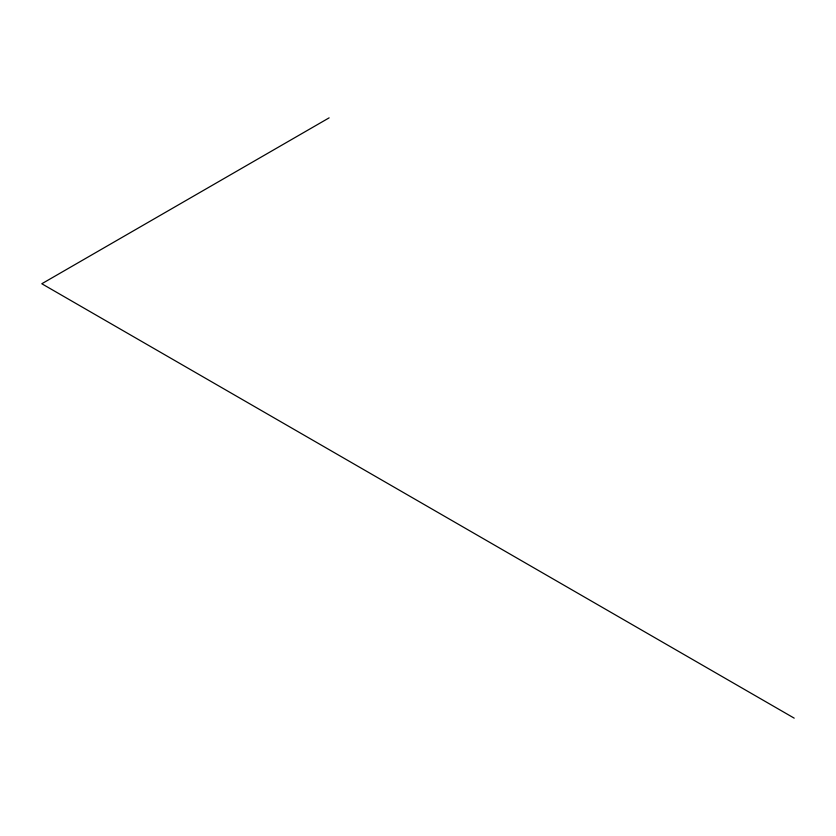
<?xml version="1.0" encoding="UTF-8"?>
<svg xmlns="http://www.w3.org/2000/svg" width="836" height="836" viewBox="0 0 836 836"><rect width="100%" height="100%" fill="white"/><g stroke="black" fill="none" stroke-linecap="round" stroke-linejoin="round"><path stroke-width="1.25" d="M329.133 117.855L41.8 283.749L794.2 718.145"/></g></svg>
